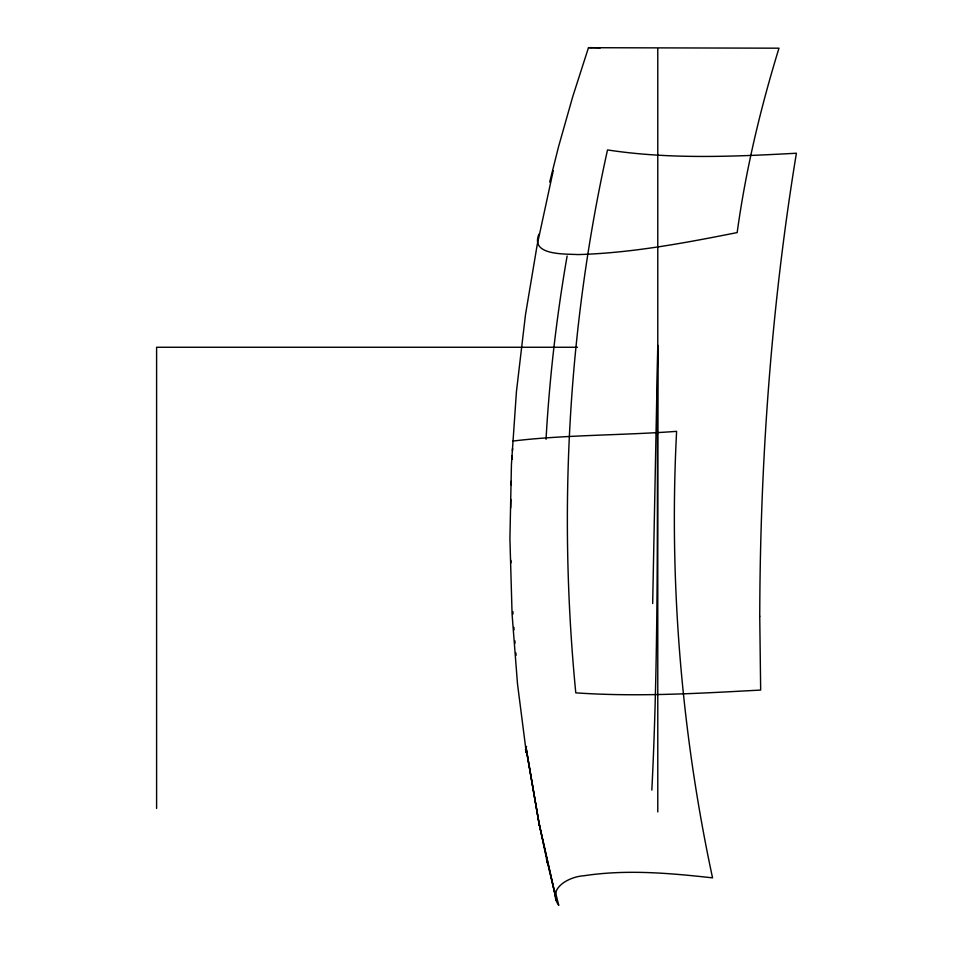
<?xml version="1.0" encoding="UTF-8"?>
<svg xmlns="http://www.w3.org/2000/svg" width="953" height="953" viewBox="0 0 953 953"><rect width="100%" height="100%" fill="white"/><g stroke="black" fill="none" stroke-linecap="round" stroke-linejoin="round"><path stroke-width="1.43" d="M510.689 508.009L510.832 499.479M652.674 603.547L657.773 345.224C656.724 493.499 659.285 641.965 651.84 790.097M511.165 484.874L511.273 481.217M553.252 170.635L537.147 245.135L525.496 314.657L516.443 391.528L511.439 464.302L509.915 538.648L512.083 614.232L517.491 683.849L526.342 752.93L525.52 749.403L526.556 746.544M512.047 459.322L512.202 455.665M512.428 450.805L512.547 448.375M546.033 439.297C549.488 377.864 556.576 316.646 567.118 256.023M549.702 182.083L558.529 146.75L572.729 96.67L588.466 47.698L591.039 47.65M538.957 234.176C529.713 255.869 565.987 253.76 577.828 254.582C631.529 253.081 684.611 242.991 737.169 232.58C745.734 170.051 760.434 108.475 778.982 48.186L588.525 47.698M591.253 47.65L600.295 47.841M577.47 347.261L156.602 347.261L156.602 808.43M512.905 441.072C562.913 434.842 624.203 435.33 676.606 431.34C668.851 580.877 681.204 731.451 712.546 877.856C669.983 873.139 626.478 869.243 583.903 875.759C569.441 876.534 546.51 888.315 558.768 905.35L555.194 891.138M555.408 895.951L538.707 821.546L525.842 746.282L539.398 825.369L556.516 900.537L546.557 858.867L547.451 863.084L538.707 821.546L539.398 825.369L526.127 749.32M515.883 652.876L516.097 655.307M514.882 640.726L515.073 643.156M513.893 627.348L514.06 629.778M512.881 611.54L513.024 613.97M510.879 560.4L510.927 562.83M657.773 48.817L657.773 811.944M759.744 616.246L760.661 690.067C699.133 693.367 637.366 697.12 575.779 692.843C558.124 511.701 568.048 327.677 607.514 149.931C669.971 159.485 733.56 156.637 796.398 153.23C771.287 306.199 760.125 461.276 759.744 616.246"/></g></svg>
